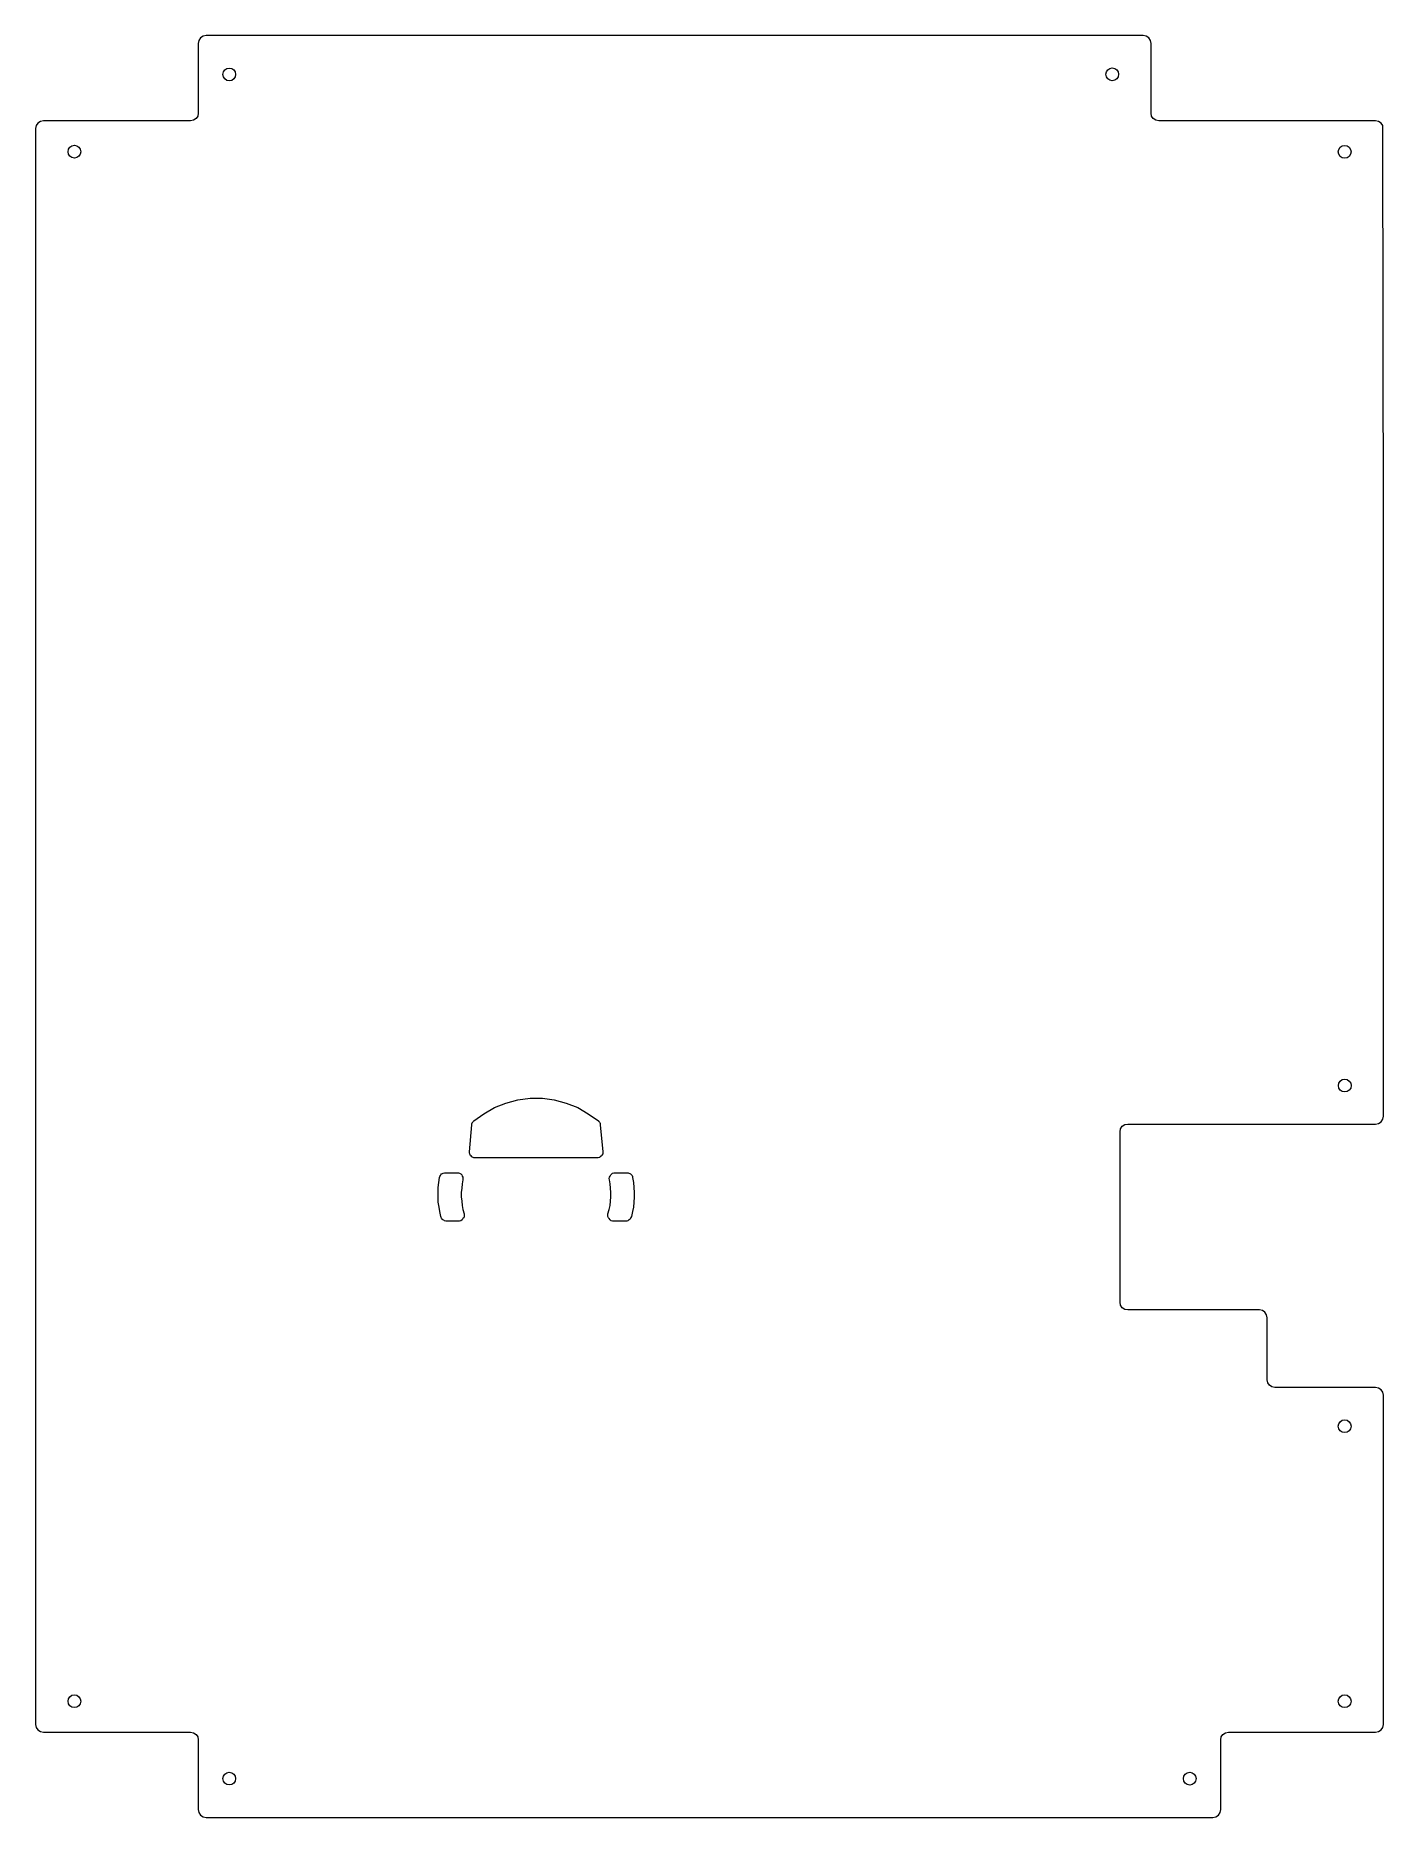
# Model space of a CAD drawing. Header units: millimetres. Extents: x 0 to 348, y 0 to 460.
import ezdxf

# ---------------------------------------------------------------- set-up
doc = ezdxf.new("R2010")
doc.units = ezdxf.units.MM

msp = doc.modelspace()

# ---------------------------------------------------------------- linework, layer by layer
at = {"color": 7, "linetype": 'Continuous', "lineweight": 15}
for p, q in [((44, 460), (43.22, 459.85)), ((286, 460), (44, 460)), ((286.78, 459.85), (286, 460)), ((42.16, 458.78), (42, 458)), ((42, 458), (42, 440)), ((42.59, 459.41), (42.16, 458.78)), ((43.22, 459.85), (42.59, 459.41)), ((287.41, 459.41), (286.78, 459.85)), ((287.84, 458.78), (287.41, 459.41)), ((288, 458), (287.84, 458.78)), ((288, 440), (288, 458)), ((0.59, 437.41), (0.16, 436.78)), ((1.22, 437.84), (0.59, 437.41)), ((2, 438), (1.22, 437.84)), ((40, 438), (2, 438)), ((40.78, 438.16), (40, 438)), ((41.41, 438.59), (40.78, 438.16)), ((41.84, 439.22), (41.41, 438.59)), ((42, 440), (41.84, 439.22)), ((288.16, 439.22), (288, 440)), ((288.59, 438.59), (288.16, 439.22)), ((289.22, 438.16), (288.59, 438.59)), ((290, 438), (289.22, 438.16)), ((346, 438), (290, 438)), ((346.78, 437.84), (346, 438)), ((347.41, 437.41), (346.78, 437.84)), ((347.84, 436.78), (347.41, 437.41)), ((0.16, 436.78), (0, 436)), ((0, 436), (0, 24)), ((348, 331), (347.84, 436.78)), ((348, 181), (348, 331)), ((336.4, 188.95), (336.52, 189.59)), ((336.52, 188.3), (336.4, 188.95)), ((336.52, 189.59), (336.88, 190.11)), ((336.88, 190.11), (337.4, 190.47)), ((337.4, 190.47), (338.05, 190.6)), ((338.05, 190.6), (338.69, 190.47)), ((338.69, 190.47), (339.21, 190.11)), ((339.21, 190.11), (339.56, 189.59)), ((339.56, 189.59), (339.7, 188.95)), ((339.7, 188.95), (339.56, 188.3)), ((118.48, 183.26), (121.44, 184.42)), ((121.44, 184.42), (124.51, 185.27)), ((124.51, 185.27), (127.68, 185.69)), ((127.68, 185.69), (130.86, 185.69)), ((130.86, 185.69), (133.93, 185.27)), ((133.93, 185.27), (137, 184.42)), ((137, 184.42), (139.96, 183.26)), ((336.88, 187.78), (336.52, 188.3)), ((337.4, 187.43), (336.88, 187.78)), ((338.05, 187.3), (337.4, 187.43)), ((338.69, 187.43), (338.05, 187.3)), ((339.21, 187.78), (338.69, 187.43)), ((339.56, 188.3), (339.21, 187.78)), ((112.76, 179.34), (112.87, 179.45)), ((112.87, 179.45), (112.97, 179.66)), ((112.97, 179.66), (113.19, 179.87)), ((113.19, 179.87), (115.73, 181.67)), ((115.73, 181.67), (118.48, 183.26)), ((139.96, 183.26), (142.71, 181.67)), ((142.71, 181.67), (145.36, 179.87)), ((145.36, 179.87), (145.46, 179.77)), ((145.46, 179.77), (145.46, 179.66)), ((145.46, 179.66), (145.57, 179.45)), ((145.57, 179.45), (145.68, 179.34)), ((346.78, 179.16), (347.41, 179.59)), ((347.41, 179.59), (347.84, 180.22)), ((347.84, 180.22), (348, 181)), ((112.02, 171.83), (112.66, 178.81)), ((112.66, 179.13), (112.76, 179.24)), ((112.66, 178.81), (112.66, 179.13)), ((112.76, 179.24), (112.76, 179.34)), ((145.68, 179.34), (145.78, 179.24)), ((145.78, 179.24), (145.78, 178.81)), ((145.78, 178.81), (146.42, 171.83)), ((280, 177), (280.16, 177.78)), ((280, 133), (280, 177)), ((280.16, 177.78), (280.59, 178.41)), ((280.59, 178.41), (281.22, 178.84)), ((281.22, 178.84), (282, 179)), ((282, 179), (346, 179)), ((346, 179), (346.78, 179.16)), ((112.02, 171.51), (112.02, 171.83)), ((112.13, 171.3), (112.02, 171.51)), ((112.23, 170.98), (112.13, 171.3)), ((112.45, 170.77), (112.23, 170.98)), ((112.66, 170.56), (112.45, 170.77)), ((112.97, 170.35), (112.66, 170.56)), ((113.19, 170.24), (112.97, 170.35)), ((145.25, 170.24), (113.19, 170.24)), ((145.57, 170.35), (145.25, 170.24)), ((145.78, 170.56), (145.57, 170.35)), ((146.1, 170.77), (145.78, 170.56)), ((146.2, 170.98), (146.1, 170.77)), ((146.42, 171.3), (146.2, 170.98)), ((146.42, 171.83), (146.42, 171.3)), ((104.4, 165.48), (104.51, 165.69)), ((104.51, 165.69), (104.61, 165.9)), ((104.61, 165.9), (104.83, 166.11)), ((104.83, 166.11), (105.04, 166.22)), ((105.04, 166.22), (105.25, 166.33)), ((105.25, 166.33), (105.57, 166.43)), ((105.57, 166.43), (109.17, 166.43)), ((109.17, 166.43), (109.48, 166.33)), ((109.48, 166.33), (109.8, 166.11)), ((109.8, 166.11), (110.01, 165.9)), ((110.01, 165.9), (110.12, 165.58)), ((148.32, 165.58), (148.53, 165.9)), ((148.53, 165.9), (148.74, 166.11)), ((148.74, 166.11), (148.95, 166.33)), ((148.95, 166.33), (149.27, 166.43)), ((149.27, 166.43), (152.98, 166.43)), ((152.98, 166.43), (153.19, 166.33)), ((153.19, 166.33), (153.4, 166.22)), ((153.4, 166.22), (153.61, 166.11)), ((153.61, 166.11), (153.82, 165.9)), ((153.82, 165.9), (154.04, 165.69)), ((154.04, 165.69), (154.14, 165.48)), ((103.98, 162.62), (104.08, 163.89)), ((103.98, 158.81), (103.98, 162.62)), ((104.08, 163.89), (104.3, 165.16)), ((104.3, 165.16), (104.4, 165.48)), ((110.01, 162.41), (109.91, 161.35)), ((109.91, 161.35), (109.91, 160.19)), ((110.12, 163.57), (110.01, 162.41)), ((110.12, 165.58), (110.33, 165.27)), ((110.33, 164.63), (110.12, 163.57)), ((110.33, 165.27), (110.33, 164.63)), ((148.11, 164.95), (148.22, 165.27)), ((148.22, 164.63), (148.11, 164.95)), ((148.22, 165.27), (148.32, 165.58)), ((148.32, 163.57), (148.22, 164.63)), ((148.43, 162.41), (148.32, 163.57)), ((148.53, 161.35), (148.43, 162.41)), ((148.53, 160.19), (148.53, 161.35)), ((154.14, 165.48), (154.14, 165.16)), ((154.14, 165.16), (154.35, 163.89)), ((154.35, 163.89), (154.46, 162.62)), ((154.46, 162.62), (154.57, 161.35)), ((154.57, 161.35), (154.57, 160.08)), ((104.19, 157.54), (103.98, 158.81)), ((104.4, 156.38), (104.19, 157.54)), ((109.91, 160.19), (110.01, 159.13)), ((110.01, 159.13), (110.12, 157.96)), ((110.12, 157.96), (110.33, 156.9)), ((110.33, 156.9), (110.65, 155.85)), ((147.79, 155.85), (148.11, 156.9)), ((148.11, 156.9), (148.32, 157.96)), ((148.32, 157.96), (148.43, 159.13)), ((148.43, 159.13), (148.53, 160.19)), ((154.35, 157.54), (154.14, 156.38)), ((154.46, 158.81), (154.35, 157.54)), ((154.57, 160.08), (154.46, 158.81)), ((104.61, 155.11), (104.4, 156.38)), ((104.72, 154.89), (104.61, 155.11)), ((104.83, 154.68), (104.72, 154.89)), ((104.93, 154.47), (104.83, 154.68)), ((105.14, 154.26), (104.93, 154.47)), ((105.36, 154.15), (105.14, 154.26)), ((105.57, 154.05), (105.36, 154.15)), ((105.88, 153.94), (105.57, 154.05)), ((109.48, 153.94), (105.88, 153.94)), ((109.8, 154.05), (109.48, 153.94)), ((110.12, 154.26), (109.8, 154.05)), ((110.33, 154.58), (110.12, 154.26)), ((110.54, 154.79), (110.33, 154.58)), ((110.65, 155.11), (110.54, 154.79)), ((110.65, 155.85), (110.65, 155.11)), ((147.79, 155.11), (147.79, 155.85)), ((147.9, 154.79), (147.79, 155.11)), ((148.11, 154.58), (147.9, 154.79)), ((148.32, 154.26), (148.11, 154.58)), ((148.64, 154.05), (148.32, 154.26)), ((148.95, 153.94), (148.64, 154.05)), ((152.66, 153.94), (148.95, 153.94)), ((152.87, 154.05), (152.66, 153.94)), ((153.08, 154.15), (152.87, 154.05)), ((153.29, 154.26), (153.08, 154.15)), ((153.51, 154.47), (153.29, 154.26)), ((153.61, 154.68), (153.51, 154.47)), ((153.72, 154.89), (153.61, 154.68)), ((153.82, 155.11), (153.72, 154.89)), ((154.14, 156.38), (153.82, 155.11)), ((280.16, 132.22), (280, 133)), ((280.59, 131.59), (280.16, 132.22)), ((281.22, 131.16), (280.59, 131.59)), ((282, 131), (281.22, 131.16)), ((316, 131), (282, 131)), ((316.78, 130.84), (316, 131)), ((317.41, 130.41), (316.78, 130.84)), ((317.84, 129.78), (317.41, 130.41)), ((318, 129), (317.84, 129.78)), ((318, 113), (318, 129)), ((318.16, 112.22), (318, 113)), ((318.59, 111.59), (318.16, 112.22)), ((319.22, 111.16), (318.59, 111.59)), ((320, 111), (319.22, 111.16)), ((346, 111), (320, 111)), ((346.78, 110.84), (346, 111)), ((347.41, 110.41), (346.78, 110.84)), ((347.84, 109.78), (347.41, 110.41)), ((348, 109), (347.84, 109.78)), ((348, 24), (348, 109)), ((336.35, 100.99), (336.48, 101.63)), ((336.48, 101.63), (336.83, 102.15)), ((336.83, 102.15), (337.36, 102.51)), ((337.36, 102.51), (338, 102.64)), ((338, 102.64), (338.64, 102.51)), ((338.64, 102.51), (339.17, 102.15)), ((339.17, 102.15), (339.52, 101.63)), ((339.52, 101.63), (339.65, 100.99)), ((336.48, 100.35), (336.35, 100.99)), ((336.83, 99.82), (336.48, 100.35)), ((337.36, 99.47), (336.83, 99.82)), ((338, 99.34), (337.36, 99.47)), ((338.64, 99.47), (338, 99.34)), ((339.17, 99.82), (338.64, 99.47)), ((339.52, 100.35), (339.17, 99.82)), ((339.65, 100.99), (339.52, 100.35)), ((8.36, 29.99), (8.48, 30.63)), ((8.48, 29.35), (8.36, 29.99)), ((8.48, 30.63), (8.84, 31.16)), ((8.84, 28.82), (8.48, 29.35)), ((8.84, 31.16), (9.36, 31.51)), ((9.36, 28.47), (8.84, 28.82)), ((9.36, 31.51), (10.01, 31.64)), ((10.01, 28.34), (9.36, 28.47)), ((10.01, 31.64), (10.65, 31.51)), ((10.65, 28.47), (10.01, 28.34)), ((10.65, 31.51), (11.17, 31.16)), ((11.17, 28.82), (10.65, 28.47)), ((11.17, 31.16), (11.52, 30.63)), ((11.52, 29.35), (11.17, 28.82)), ((11.52, 30.63), (11.66, 29.99)), ((11.66, 29.99), (11.52, 29.35)), ((336.35, 29.99), (336.48, 30.63)), ((336.48, 29.35), (336.35, 29.99)), ((336.48, 30.63), (336.83, 31.16)), ((336.83, 28.82), (336.48, 29.35)), ((336.83, 31.16), (337.36, 31.51)), ((337.36, 28.47), (336.83, 28.82)), ((337.36, 31.51), (338, 31.64)), ((338, 28.34), (337.36, 28.47)), ((338, 31.64), (338.64, 31.51)), ((338.64, 28.47), (338, 28.34)), ((338.64, 31.51), (339.17, 31.16)), ((339.17, 28.82), (338.64, 28.47)), ((339.17, 31.16), (339.52, 30.63)), ((339.52, 29.35), (339.17, 28.82)), ((339.52, 30.63), (339.65, 29.99)), ((339.65, 29.99), (339.52, 29.35)), ((0, 24), (0.16, 23.22)), ((0.16, 23.22), (0.59, 22.59)), ((347.41, 22.59), (347.84, 23.22)), ((347.84, 23.22), (348, 24)), ((0.59, 22.59), (1.22, 22.16)), ((1.22, 22.16), (2, 22)), ((2, 22), (40, 22)), ((40, 22), (40.78, 21.84)), ((40.78, 21.84), (41.41, 21.41)), ((41.41, 21.41), (41.84, 20.78)), ((41.84, 20.78), (42, 20)), ((42, 20), (42, 2)), ((306, 20), (306.16, 20.78)), ((306, 2), (306, 20)), ((306.16, 20.78), (306.59, 21.41)), ((306.59, 21.41), (307.22, 21.84)), ((307.22, 21.84), (308, 22)), ((308, 22), (346, 22)), ((346, 22), (346.78, 22.16)), ((346.78, 22.16), (347.41, 22.59)), ((48.35, 10.01), (48.48, 10.65)), ((48.48, 9.37), (48.35, 10.01)), ((48.48, 10.65), (48.84, 11.17)), ((48.84, 8.84), (48.48, 9.37)), ((48.84, 11.17), (49.36, 11.53)), ((49.36, 11.53), (50, 11.66)), ((50, 11.66), (50.64, 11.53)), ((50.64, 11.53), (51.17, 11.17)), ((51.17, 11.17), (51.52, 10.65)), ((51.52, 9.37), (51.17, 8.84)), ((51.52, 10.65), (51.65, 10.01)), ((51.65, 10.01), (51.52, 9.37)), ((296.35, 10), (296.48, 10.64)), ((296.48, 9.36), (296.35, 10)), ((296.48, 10.64), (296.84, 11.17)), ((296.84, 8.83), (296.48, 9.36)), ((296.84, 11.17), (297.36, 11.52)), ((297.36, 11.52), (298.01, 11.65)), ((298.01, 11.65), (298.65, 11.52)), ((298.65, 11.52), (299.17, 11.17)), ((299.17, 11.17), (299.52, 10.64)), ((299.52, 9.36), (299.17, 8.83)), ((299.52, 10.64), (299.66, 10)), ((299.66, 10), (299.52, 9.36)), ((49.36, 8.49), (48.84, 8.84)), ((50, 8.36), (49.36, 8.49)), ((50.64, 8.49), (50, 8.36)), ((51.17, 8.84), (50.64, 8.49)), ((297.36, 8.48), (296.84, 8.83)), ((298.01, 8.35), (297.36, 8.48)), ((298.65, 8.48), (298.01, 8.35)), ((299.17, 8.83), (298.65, 8.48)), ((42, 2), (42.16, 1.23)), ((42.16, 1.23), (42.59, 0.59)), ((42.59, 0.59), (43.22, 0.16)), ((43.22, 0.16), (44, 0)), ((44, 0), (304, 0)), ((304, 0), (304.78, 0.16)), ((304.78, 0.16), (305.41, 0.59)), ((305.41, 0.59), (305.84, 1.23)), ((305.84, 1.23), (306, 2))]:
    msp.add_line(p, q, dxfattribs=at)
for centre in [(50, 449.98), (278, 450.01), (10.01, 430.04), (338, 430)]:
    msp.add_circle(centre, 1.65, dxfattribs=at)

doc.saveas('drawing.dxf')
